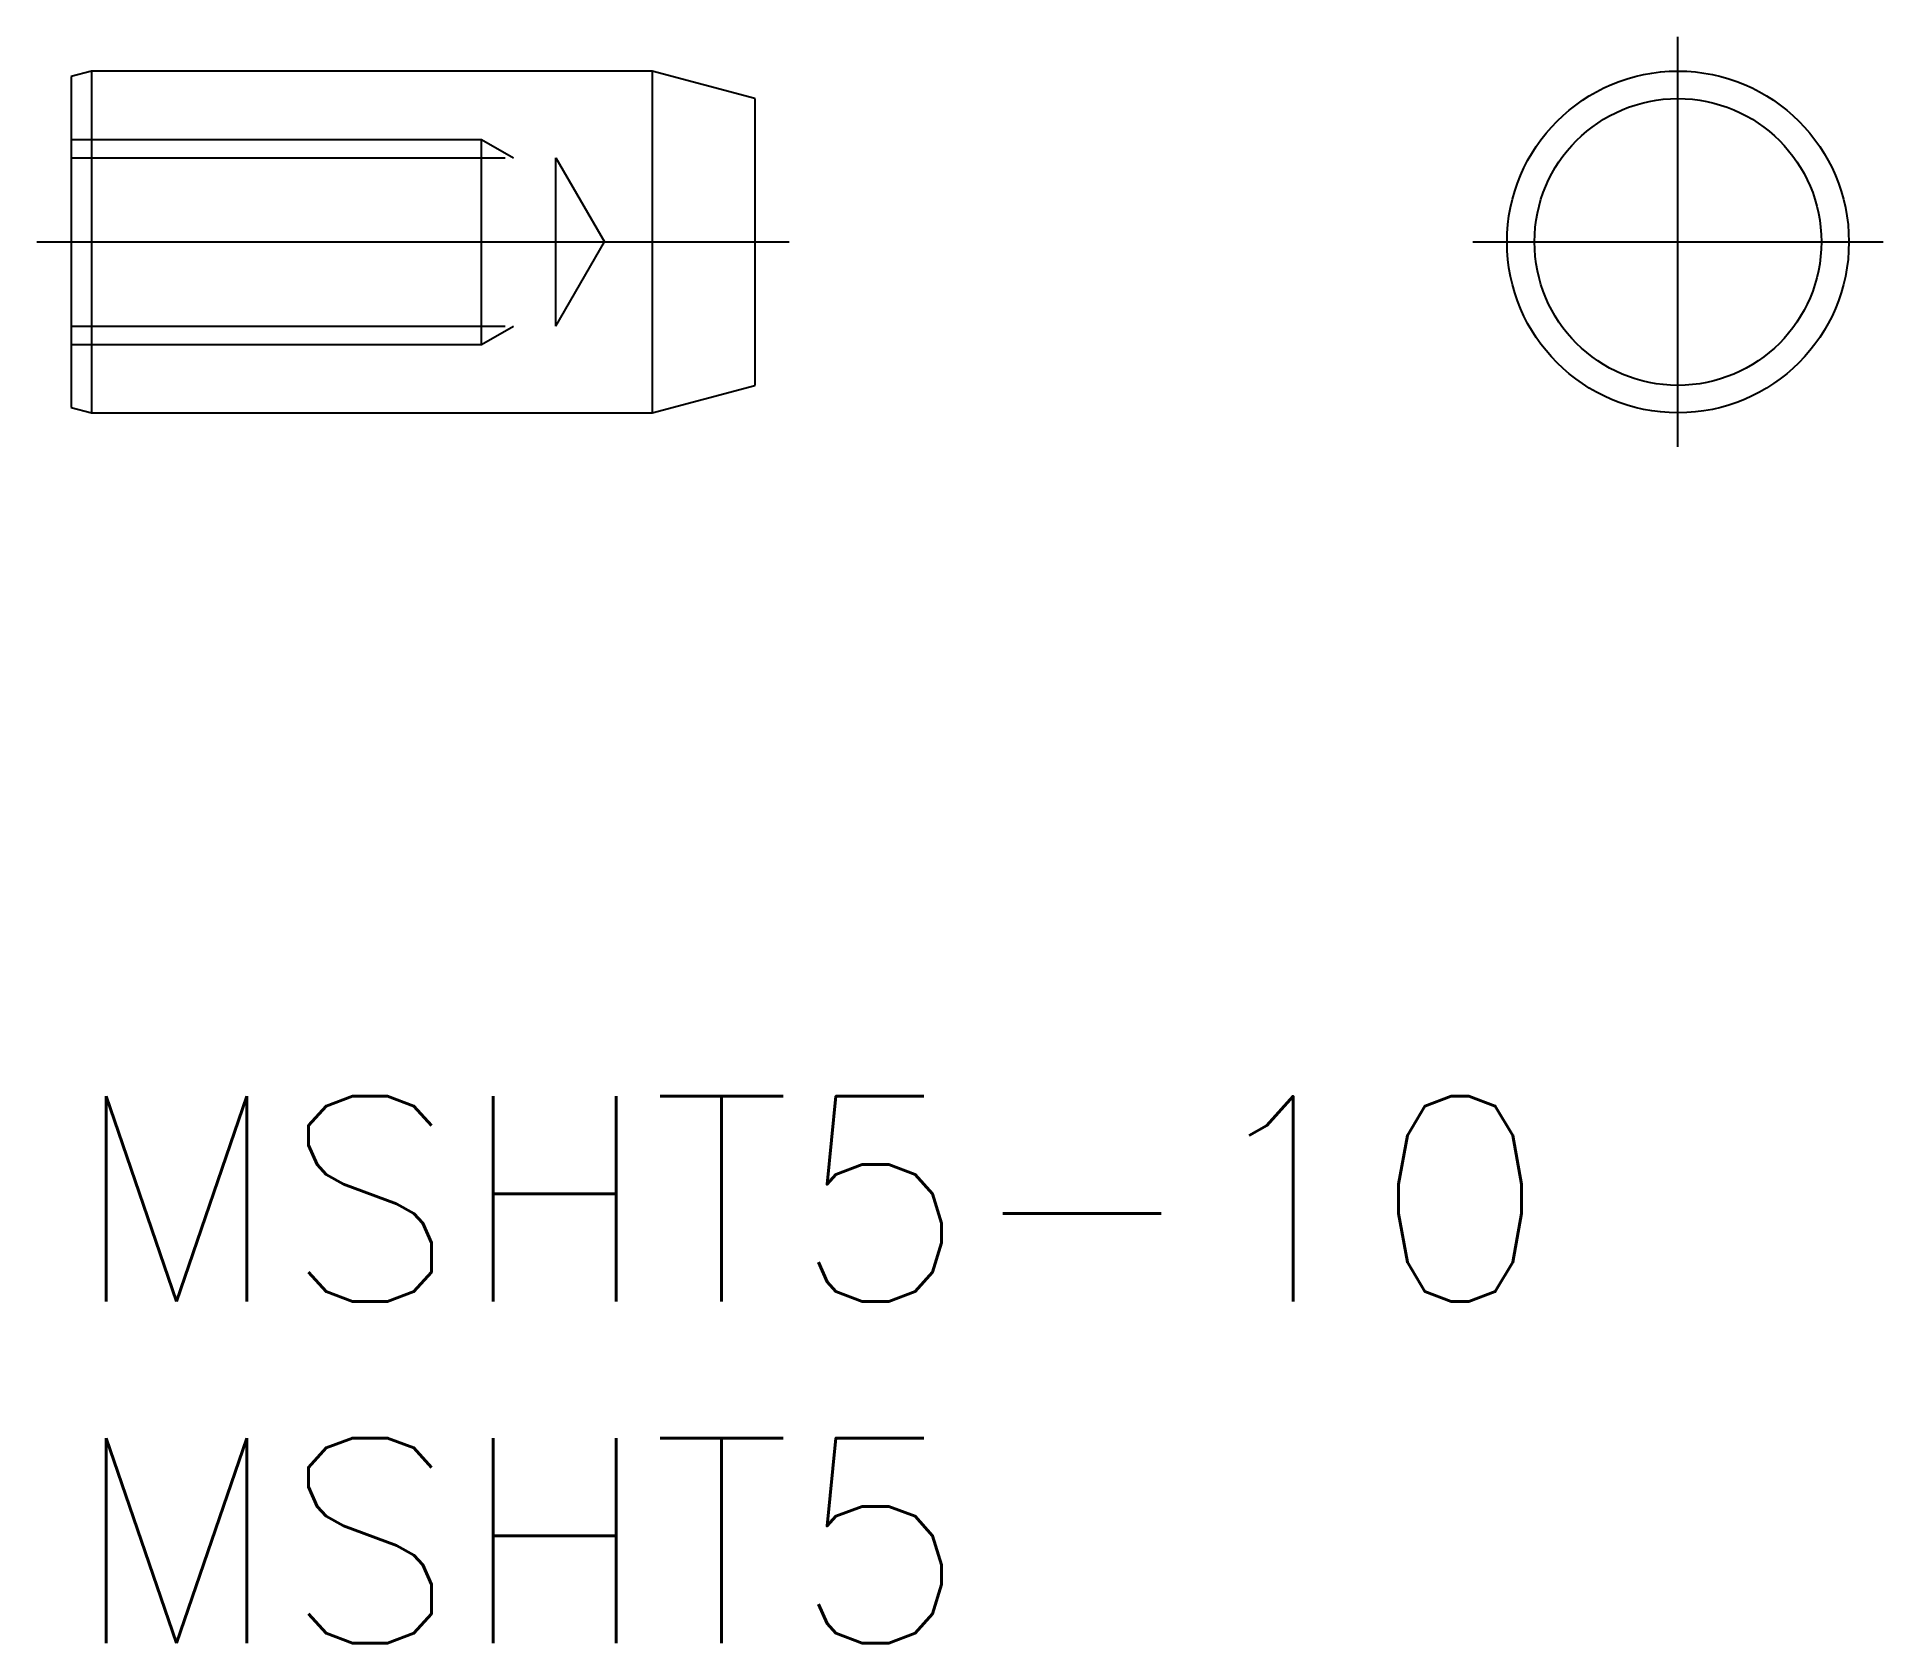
# Model space of a CAD drawing. Extents: x -0.5 to 26.5, y -8 to 15.5.
import ezdxf

# ---------------------------------------------------------------- set-up
doc = ezdxf.new("R2010")
doc.units = 0
doc.header["$LTSCALE"] = 0.5
doc.linetypes.add('CENTER', pattern=[50.8, 31.75, -6.35, 6.35, -6.35])
doc.linetypes.add('DASHED', pattern=[19.05, 12.7, -6.35])
for name, color, linetype in [('MSM_CENTER', 1, 'CENTER'), ('MSM_CONTINUOUS', 7, 'CONTINUOUS'), ('MSM_DASHED', 4, 'DASHED'), ('MSM_PART_NUMBER', 7, 'CONTINUOUS')]:
    doc.layers.add(name, color=color, linetype=linetype)
doc.styles.get("Standard").update_dxf_attribs({"font": 'txt.shx', "height": 1, "bigfont": 'bigfont.shx'})

# ---------------------------------------------------------------- blocks, each defined once
blk = doc.blocks.new('*U11')
at = {"layer": 'MSM_PART_NUMBER'}
blk.add_text('MSHT5-10', height=3, dxfattribs=at).set_placement((0, -3))
blk = doc.blocks.new('*U12')
at = {"layer": 'MSM_PART_NUMBER'}
blk.add_text('MSHT5', height=3, dxfattribs=at).set_placement((0, -8))

msp = doc.modelspace()

# ---------------------------------------------------------------- linework, layer by layer
at = {"layer": 'MSM_CENTER'}
for p, q in [((23.5, 9.5), (23.5, 15.5)), ((-0.5, 12.5), (10.5, 12.5)), ((20.5, 12.5), (26.5, 12.5))]:
    msp.add_line(p, q, dxfattribs=at)
at = {"layer": 'MSM_CONTINUOUS'}
for p, q in [((0.3, 15), (0, 14.92)), ((0, 14.92), (0, 10.08)), ((8.5, 15), (0.3, 15)), ((0.3, 15), (0.3, 10)), ((10, 14.598), (8.5, 15)), ((8.5, 15), (8.5, 10)), ((10, 14.598), (10, 10.402)), ((8.5, 10), (10, 10.402)), ((0, 10.08), (0.3, 10)), ((0.3, 10), (8.5, 10))]:
    msp.add_line(p, q, dxfattribs=at)
for radius in [2.5, 2.098]:
    msp.add_circle((23.5, 12.5), radius, dxfattribs=at)
at = {"layer": 'MSM_DASHED'}
for p, q in [((0, 14), (6, 14)), ((6, 14), (6.469, 13.729)), ((6, 11), (6, 14)), ((0, 13.729), (7.09, 13.729)), ((7.09, 11.27), (7.09, 13.729)), ((7.09, 13.729), (7.8, 12.5)), ((7.09, 11.27), (7.8, 12.5)), ((0, 11.27), (7.09, 11.27)), ((6, 11), (6.469, 11.27)), ((0, 11), (6, 11))]:
    msp.add_line(p, q, dxfattribs=at)

# ---------------------------------------------------------------- block references
at = {"layer": 'MSM_CONTINUOUS'}
for name in ['*U11', '*U12']:
    msp.add_blockref(name, (0, 0), dxfattribs=at)

doc.saveas('drawing.dxf')
